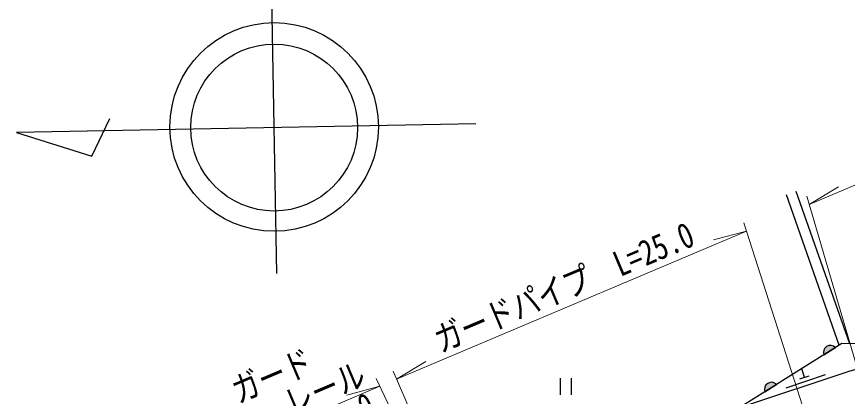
# Model space of a CAD drawing. Units: millimetres at full size, sheet at 1:1000; details may follow other scales. Extents: x 40000 to 680000, y 20000 to 380000.
# Drawn here: x 434890 to 494651, y 313178 to 340475 of the extents above; entities that cross this region are included whole.
import ezdxf
from ezdxf.enums import TextEntityAlignment as Align

# ---------------------------------------------------------------- set-up
doc = ezdxf.new("R2010")
doc.units = ezdxf.units.MM
doc.header["$LTSCALE"] = 1000
for name, color, linetype, lineweight in [('M-BGD', 7, 'Continuous', 25), ('M-BMK-SRVR', 3, 'Continuous', 25), ('M-STR-HTXT', 7, 'Continuous', 13)]:
    doc.layers.add(name, color=color, linetype=linetype, lineweight=lineweight)
doc.styles.add('ＭＳ ゴシック', font='')
doc.styles.get('ＭＳ ゴシック').set_extended_font_data('MS Gothic')

msp = doc.modelspace()

# ---------------------------------------------------------------- hatches: boundary and pattern name
at = {"layer": 'M-BGD'}
for points in [[(492956, 316161, -0.82183), (493795, 316688)], [(488720, 313505, -0.82183), (489559, 314032)]]:
    msp.add_hatch(color=256, dxfattribs=at).paths.add_polyline_path(points)

# ---------------------------------------------------------------- linework, layer by layer
for p, q in [((494065, 316857), (490261, 327655)), ((494835, 316963), (490968, 327905)), ((492956, 316161), (493795, 316688)), ((491568, 314554), (491365, 315164)), ((473985, 314483), (473985, 313283)), ((474785, 314483), (474785, 313283)), ((490240, 313796), (493086, 314743)), ((491236, 314444), (491900, 314665)), ((488720, 313505), (489559, 314032))]:
    msp.add_line(p, q, dxfattribs=at)
for points in [[(548901, 337129), (545632, 333515), (531102, 326887), (511274, 317506), (502584, 316025), (501957, 316909), (494241, 316967), (486914, 312373), (483038, 310659), (472000, 305355), (467626, 301839), (459849, 297121), (448324, 308478)], [(486914, 312373), (494857, 315016), (501957, 316909)]]:
    msp.add_lwpolyline(points, dxfattribs=at)
for centre in [(493428, 316342), (489191, 313686)]:
    msp.add_arc(centre, 505, 43.25938, 200.91757, dxfattribs=at)
at = {"layer": 'M-BMK-SRVR'}
for p, q in [((453616, 322002), (453216, 342998)), ((440295, 330444), (441590, 333151)), ((467914, 332777), (434890, 332147)), ((434890, 332147), (440295, 330444))]:
    msp.add_line(p, q, dxfattribs=at)
for centre, radius in [((453416, 332543), 7500), ((453416, 332500), 6000)]:
    msp.add_circle(centre, radius, dxfattribs=at)
at = {"layer": 'M-STR-HTXT'}
for p, q in [((491909, 326967), (494015, 328229)), ((498673, 303840), (491733, 327568)), ((494378, 303337), (487191, 325647)), ((487383, 325053), (462225, 314411)), ((487383, 325053), (485011, 324420)), ((462225, 314411), (464331, 315673)), ((471132, 293981), (461977, 314981)), ((470613, 293588), (460753, 314463)), ((461019, 313901), (453954, 310912)), ((461019, 313901), (458647, 313268))]:
    msp.add_line(p, q, dxfattribs=at)
msp.add_lwpolyline([(545563, 346652), (540682, 345746), (535643, 344559), (529557, 342772), (523954, 340766), (519236, 338794), (514344, 336458), (491909, 326967)], dxfattribs=at)

# ---------------------------------------------------------------- texts
at = {"layer": 'M-STR-HTXT', "style": 'ＭＳ ゴシック', "width": 0.8}
for s, p in [('ガードパイプ\u3000L=25.0', (474824, 319685)), ('ガード', (453815, 313309)), ('レール', (457623, 312383))]:
    msp.add_text(s, height=1833, rotation=22.929, dxfattribs=at).set_placement(p, align=Align.BOTTOM_CENTER)
msp.add_text('L=5.0', height=1833, rotation=22.929, dxfattribs=at).set_placement((457816, 312546), align=Align.TOP_CENTER)

doc.saveas('drawing.dxf')
